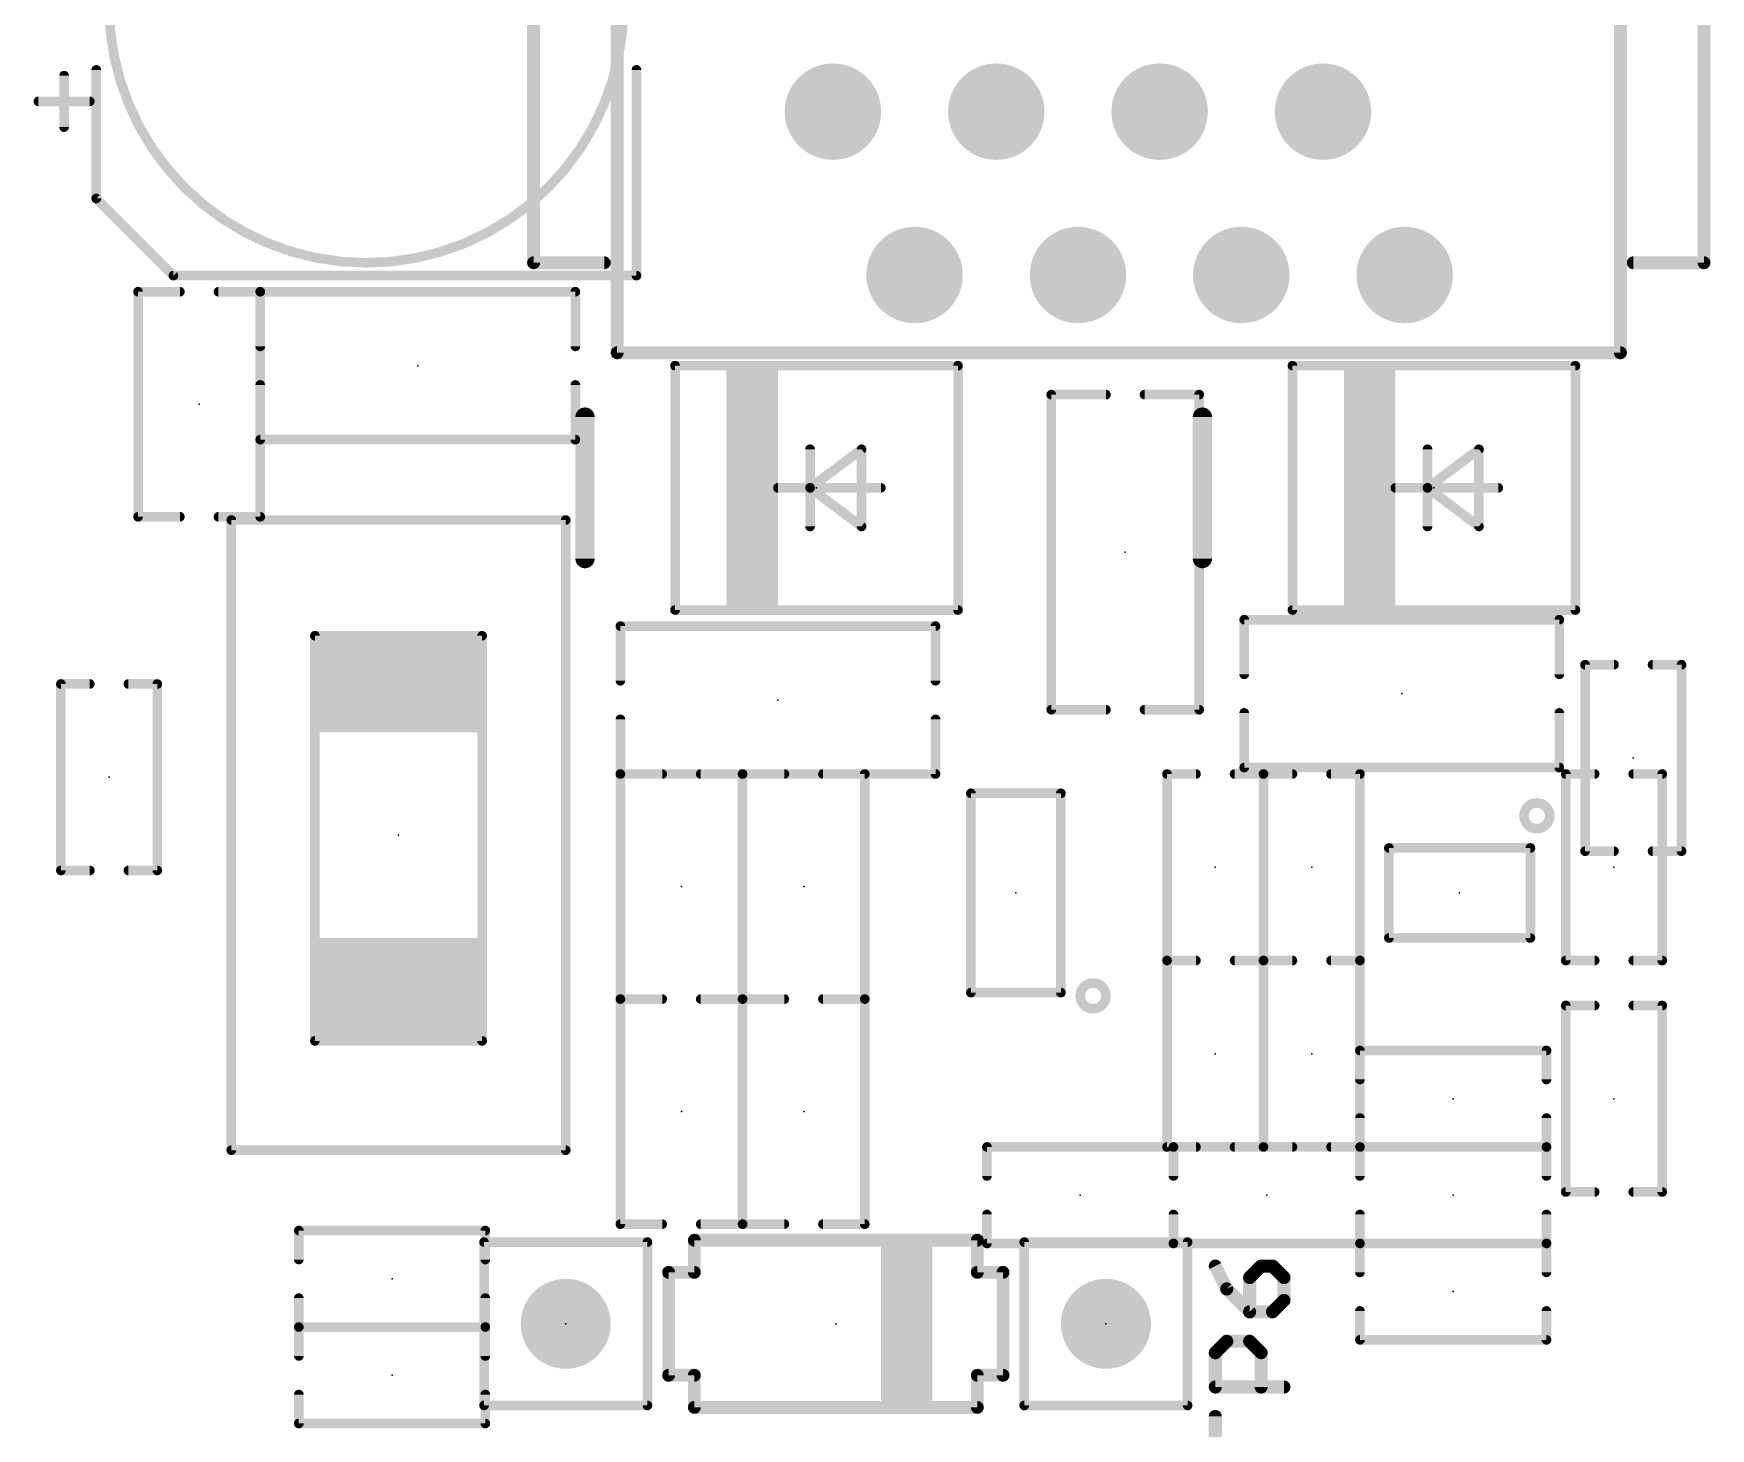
# Model space of a CAD drawing. Extents: x 0 to 89, y 0 to 124.
# Drawn here: x 27.52 to 53.6, y 69.67 to 91.37 of the extents above; entities that cross this region are included whole.
import ezdxf

# ---------------------------------------------------------------- set-up
doc = ezdxf.new("R2010")
doc.units = 0
for name, color, linetype in [('17', 82, 'CONTINUOUS'), ('21', 253, 'CONTINUOUS'), ('22', 253, 'CONTINUOUS'), ('23', 7, 'CONTINUOUS')]:
    doc.layers.add(name, color=color, linetype=linetype)

# ---------------------------------------------------------------- blocks, each defined once
blk = doc.blocks.new('RECT')
blk.add_solid([(-0.5, -0.5), (0.5, -0.5), (-0.5, 0.5), (0.5, 0.5)])
blk = doc.blocks.new('ROUNDP')
at = {"const_width": 0.5}
blk.add_lwpolyline([(0, -0.25, 1), (0, 0.25, 1), (0, -0.25)], format="xyb", dxfattribs=at)

msp = doc.modelspace()

# ---------------------------------------------------------------- linework, layer by layer
at = {"layer": '21'}
for points, const_width in [([(32.7, 87.8, 1), (32.7, 95.8, 1), (32.7, 87.8)], 0.15), ([(28.0375, 90.71, 1), (27.9625, 90.71)], 0.075), ([(28.5375, 90.8, 1), (28.4625, 90.8)], 0.075), ([(36.9375, 90.8, 1), (36.8625, 90.8)], 0.075), ([(27.6, 90.3475, 1), (27.6, 90.2725)], 0.075), ([(28.4, 90.2725, 1), (28.4, 90.3475)], 0.075), ([(27.9625, 89.91, 1), (28.0375, 89.91)], 0.075), ([(28.5265, 88.8265, 1), (28.4735, 88.7735)], 0.075), ([(28.4625, 88.8, 1), (28.5375, 88.8)], 0.075), ([(29.7, 87.6375, 1), (29.7, 87.5625)], 0.075), ([(29.6735, 87.5735, 1), (29.7265, 87.6265)], 0.075), ([(36.8625, 87.6, 1), (36.9375, 87.6)], 0.075), ([(36.9, 87.5625, 1), (36.9, 87.6375)], 0.075), ([(29.1875, 87.35, 1), (29.1125, 87.35)], 0.075), ([(29.15, 87.3875, 1), (29.15, 87.3125)], 0.075), ([(29.8, 87.3125, 1), (29.8, 87.3875)], 0.075), ([(30.4, 87.3875, 1), (30.4, 87.3125)], 0.075), ([(31.0875, 87.35, 1), (31.0125, 87.35)], 0.075), ([(31.05, 87.3875, 1), (31.05, 87.3125)], 0.075), ([(31.0875, 87.35, 1), (31.0125, 87.35)], 0.075), ([(31.05, 87.3125, 1), (31.05, 87.3875)], 0.075), ([(35.9875, 87.35, 1), (35.9125, 87.35)], 0.075), ([(35.95, 87.3125, 1), (35.95, 87.3875)], 0.075), ([(31.0125, 86.5, 1), (31.0875, 86.5)], 0.075), ([(35.9125, 86.5, 1), (35.9875, 86.5)], 0.075), ([(37.5, 86.2375, 1), (37.5, 86.1625)], 0.075), ([(37.5375, 86.2, 1), (37.4625, 86.2)], 0.075), ([(41.9375, 86.2, 1), (41.8625, 86.2)], 0.075), ([(41.9, 86.1625, 1), (41.9, 86.2375)], 0.075), ([(47.1, 86.2375, 1), (47.1, 86.1625)], 0.075), ([(47.1375, 86.2, 1), (47.0625, 86.2)], 0.075), ([(51.5375, 86.2, 1), (51.4625, 86.2)], 0.075), ([(51.5, 86.1625, 1), (51.5, 86.2375)], 0.075), ([(31.0875, 85.9, 1), (31.0125, 85.9)], 0.075), ([(35.9875, 85.9, 1), (35.9125, 85.9)], 0.075), ([(43.3875, 85.75, 1), (43.3125, 85.75)], 0.075), ([(43.35, 85.7875, 1), (43.35, 85.7125)], 0.075), ([(44.2, 85.7125, 1), (44.2, 85.7875)], 0.075), ([(44.8, 85.7875, 1), (44.8, 85.7125)], 0.075), ([(45.6875, 85.75, 1), (45.6125, 85.75)], 0.075), ([(45.65, 85.7125, 1), (45.65, 85.7875)], 0.075), ([(36.175, 85.4, 1), (36.025, 85.4)], 0.15), ([(45.775, 85.4, 1), (45.625, 85.4)], 0.15), ([(31.05, 85.0875, 1), (31.05, 85.0125)], 0.075), ([(31.0125, 85.05, 1), (31.0875, 85.05)], 0.075), ([(35.9125, 85.05, 1), (35.9875, 85.05)], 0.075), ([(35.95, 85.0125, 1), (35.95, 85.0875)], 0.075), ([(39.6375, 84.9, 1), (39.5625, 84.9)], 0.075), ([(40.4375, 84.9, 1), (40.3625, 84.9)], 0.075), ([(40.4225, 84.87, 1), (40.3775, 84.93)], 0.075), ([(49.2375, 84.9, 1), (49.1625, 84.9)], 0.075), ([(50.0375, 84.9, 1), (49.9625, 84.9)], 0.075), ([(50.0225, 84.87, 1), (49.9775, 84.93)], 0.075), ([(39.1, 84.3375, 1), (39.1, 84.2625)], 0.075), ([(39.6375, 84.3, 1), (39.5625, 84.3)], 0.075), ([(39.6225, 84.33, 1), (39.5775, 84.27)], 0.075), ([(39.5775, 84.33, 1), (39.6225, 84.27)], 0.075), ([(39.5625, 84.3, 1), (39.6375, 84.3)], 0.075), ([(40.7, 84.2625, 1), (40.7, 84.3375)], 0.075), ([(48.7, 84.3375, 1), (48.7, 84.2625)], 0.075), ([(49.2375, 84.3, 1), (49.1625, 84.3)], 0.075), ([(49.2225, 84.33, 1), (49.1775, 84.27)], 0.075), ([(49.1775, 84.33, 1), (49.2225, 84.27)], 0.075), ([(49.1625, 84.3, 1), (49.2375, 84.3)], 0.075), ([(50.3, 84.2625, 1), (50.3, 84.3375)], 0.075), ([(29.15, 83.8875, 1), (29.15, 83.8125)], 0.075), ([(29.1125, 83.85, 1), (29.1875, 83.85)], 0.075), ([(29.8, 83.8125, 1), (29.8, 83.8875)], 0.075), ([(30.4, 83.8875, 1), (30.4, 83.8125)], 0.075), ([(30.6375, 83.8, 1), (30.5625, 83.8)], 0.075), ([(30.6, 83.8375, 1), (30.6, 83.7625)], 0.075), ([(31.0125, 83.85, 1), (31.0875, 83.85)], 0.075), ([(31.05, 83.8125, 1), (31.05, 83.8875)], 0.075), ([(35.8375, 83.8, 1), (35.7625, 83.8)], 0.075), ([(35.8, 83.7625, 1), (35.8, 83.8375)], 0.075), ([(39.5625, 83.7, 1), (39.6375, 83.7)], 0.075), ([(40.3625, 83.7, 1), (40.4375, 83.7)], 0.075), ([(40.3775, 83.67, 1), (40.4225, 83.73)], 0.075), ([(49.1625, 83.7, 1), (49.2375, 83.7)], 0.075), ([(49.9625, 83.7, 1), (50.0375, 83.7)], 0.075), ([(49.9775, 83.67, 1), (50.0225, 83.73)], 0.075), ([(36.025, 83.2, 1), (36.175, 83.2)], 0.15), ([(45.625, 83.2, 1), (45.775, 83.2)], 0.15), ([(37.5, 82.4375, 1), (37.5, 82.3625)], 0.075), ([(37.4625, 82.4, 1), (37.5375, 82.4)], 0.075), ([(41.8625, 82.4, 1), (41.9375, 82.4)], 0.075), ([(41.9, 82.3625, 1), (41.9, 82.4375)], 0.075), ([(47.1, 82.4375, 1), (47.1, 82.3625)], 0.075), ([(47.0625, 82.4, 1), (47.1375, 82.4)], 0.075), ([(51.4625, 82.4, 1), (51.5375, 82.4)], 0.075), ([(51.5, 82.3625, 1), (51.5, 82.4375)], 0.075), ([(36.6875, 82.15, 1), (36.6125, 82.15)], 0.075), ([(36.65, 82.1875, 1), (36.65, 82.1125)], 0.075), ([(41.5875, 82.15, 1), (41.5125, 82.15)], 0.075), ([(41.55, 82.1125, 1), (41.55, 82.1875)], 0.075), ([(46.3875, 82.25, 1), (46.3125, 82.25)], 0.075), ([(46.35, 82.2875, 1), (46.35, 82.2125)], 0.075), ([(51.2875, 82.25, 1), (51.2125, 82.25)], 0.075), ([(51.25, 82.2125, 1), (51.25, 82.2875)], 0.075), ([(31.9375, 82, 1), (31.8625, 82)], 0.075), ([(31.9, 82.0375, 1), (31.9, 81.9625)], 0.075), ([(34.5375, 82, 1), (34.4625, 82)], 0.075), ([(34.5, 81.9625, 1), (34.5, 82.0375)], 0.075), ([(51.6875, 81.55, 1), (51.6125, 81.55)], 0.075), ([(51.65, 81.5875, 1), (51.65, 81.5125)], 0.075), ([(52.1, 81.5125, 1), (52.1, 81.5875)], 0.075), ([(52.7, 81.5875, 1), (52.7, 81.5125)], 0.075), ([(53.1875, 81.55, 1), (53.1125, 81.55)], 0.075), ([(53.15, 81.5125, 1), (53.15, 81.5875)], 0.075), ([(46.3125, 81.4, 1), (46.3875, 81.4)], 0.075), ([(51.2125, 81.4, 1), (51.2875, 81.4)], 0.075), ([(27.9875, 81.25, 1), (27.9125, 81.25)], 0.075), ([(27.95, 81.2875, 1), (27.95, 81.2125)], 0.075), ([(28.4, 81.2125, 1), (28.4, 81.2875)], 0.075), ([(29, 81.2875, 1), (29, 81.2125)], 0.075), ([(29.4875, 81.25, 1), (29.4125, 81.25)], 0.075), ([(29.45, 81.2125, 1), (29.45, 81.2875)], 0.075), ([(36.6125, 81.3, 1), (36.6875, 81.3)], 0.075), ([(41.5125, 81.3, 1), (41.5875, 81.3)], 0.075), ([(43.35, 80.8875, 1), (43.35, 80.8125)], 0.075), ([(43.3125, 80.85, 1), (43.3875, 80.85)], 0.075), ([(44.2, 80.8125, 1), (44.2, 80.8875)], 0.075), ([(44.8, 80.8875, 1), (44.8, 80.8125)], 0.075), ([(45.6125, 80.85, 1), (45.6875, 80.85)], 0.075), ([(45.65, 80.8125, 1), (45.65, 80.8875)], 0.075), ([(46.3875, 80.8, 1), (46.3125, 80.8)], 0.075), ([(51.2875, 80.8, 1), (51.2125, 80.8)], 0.075), ([(36.6875, 80.7, 1), (36.6125, 80.7)], 0.075), ([(41.5875, 80.7, 1), (41.5125, 80.7)], 0.075), ([(36.65, 79.8875, 1), (36.65, 79.8125)], 0.075), ([(36.6875, 79.85, 1), (36.6125, 79.85)], 0.075), ([(36.65, 79.8875, 1), (36.65, 79.8125)], 0.075), ([(36.6125, 79.85, 1), (36.6875, 79.85)], 0.075), ([(37.3, 79.8125, 1), (37.3, 79.8875)], 0.075), ([(37.9, 79.8875, 1), (37.9, 79.8125)], 0.075), ([(38.5875, 79.85, 1), (38.5125, 79.85)], 0.075), ([(38.55, 79.8875, 1), (38.55, 79.8125)], 0.075), ([(38.5875, 79.85, 1), (38.5125, 79.85)], 0.075), ([(38.55, 79.8125, 1), (38.55, 79.8875)], 0.075), ([(39.2, 79.8125, 1), (39.2, 79.8875)], 0.075), ([(39.8, 79.8875, 1), (39.8, 79.8125)], 0.075), ([(40.4875, 79.85, 1), (40.4125, 79.85)], 0.075), ([(40.45, 79.8125, 1), (40.45, 79.8875)], 0.075), ([(41.5125, 79.85, 1), (41.5875, 79.85)], 0.075), ([(41.55, 79.8125, 1), (41.55, 79.8875)], 0.075), ([(45.1875, 79.85, 1), (45.1125, 79.85)], 0.075), ([(45.15, 79.8875, 1), (45.15, 79.8125)], 0.075), ([(45.6, 79.8125, 1), (45.6, 79.8875)], 0.075), ([(46.2, 79.8875, 1), (46.2, 79.8125)], 0.075), ([(46.35, 79.9875, 1), (46.35, 79.9125)], 0.075), ([(46.3125, 79.95, 1), (46.3875, 79.95)], 0.075), ([(46.6875, 79.85, 1), (46.6125, 79.85)], 0.075), ([(46.6875, 79.85, 1), (46.6125, 79.85)], 0.075), ([(46.65, 79.8875, 1), (46.65, 79.8125)], 0.075), ([(46.65, 79.8125, 1), (46.65, 79.8875)], 0.075), ([(47.1, 79.8125, 1), (47.1, 79.8875)], 0.075), ([(47.7, 79.8875, 1), (47.7, 79.8125)], 0.075), ([(48.1875, 79.85, 1), (48.1125, 79.85)], 0.075), ([(48.15, 79.8125, 1), (48.15, 79.8875)], 0.075), ([(51.2125, 79.95, 1), (51.2875, 79.95)], 0.075), ([(51.25, 79.9125, 1), (51.25, 79.9875)], 0.075), ([(51.3875, 79.85, 1), (51.3125, 79.85)], 0.075), ([(51.35, 79.8875, 1), (51.35, 79.8125)], 0.075), ([(51.8, 79.8125, 1), (51.8, 79.8875)], 0.075), ([(52.4, 79.8875, 1), (52.4, 79.8125)], 0.075), ([(52.8875, 79.85, 1), (52.8125, 79.85)], 0.075), ([(52.85, 79.8125, 1), (52.85, 79.8875)], 0.075), ([(42.1375, 79.55, 1), (42.0625, 79.55)], 0.075), ([(42.1, 79.5875, 1), (42.1, 79.5125)], 0.075), ([(43.5375, 79.55, 1), (43.4625, 79.55)], 0.075), ([(43.5, 79.5125, 1), (43.5, 79.5875)], 0.075), ([(50.9, 79, 1), (50.9, 79.4, 1), (50.9, 79)], 0.15), ([(48.6, 78.7375, 1), (48.6, 78.6625)], 0.075), ([(48.6375, 78.7, 1), (48.5625, 78.7)], 0.075), ([(50.8375, 78.7, 1), (50.7625, 78.7)], 0.075), ([(50.8, 78.6625, 1), (50.8, 78.7375)], 0.075), ([(51.65, 78.6875, 1), (51.65, 78.6125)], 0.075), ([(51.6125, 78.65, 1), (51.6875, 78.65)], 0.075), ([(52.1, 78.6125, 1), (52.1, 78.6875)], 0.075), ([(52.7, 78.6875, 1), (52.7, 78.6125)], 0.075), ([(53.1125, 78.65, 1), (53.1875, 78.65)], 0.075), ([(53.15, 78.6125, 1), (53.15, 78.6875)], 0.075), ([(27.95, 78.3875, 1), (27.95, 78.3125)], 0.075), ([(27.9125, 78.35, 1), (27.9875, 78.35)], 0.075), ([(28.4, 78.3125, 1), (28.4, 78.3875)], 0.075), ([(29, 78.3875, 1), (29, 78.3125)], 0.075), ([(29.4125, 78.35, 1), (29.4875, 78.35)], 0.075), ([(29.45, 78.3125, 1), (29.45, 78.3875)], 0.075), ([(48.6, 77.3375, 1), (48.6, 77.2625)], 0.075), ([(48.5625, 77.3, 1), (48.6375, 77.3)], 0.075), ([(50.7625, 77.3, 1), (50.8375, 77.3)], 0.075), ([(50.8, 77.2625, 1), (50.8, 77.3375)], 0.075), ([(45.1875, 76.95, 1), (45.1125, 76.95)], 0.075), ([(45.15, 76.9875, 1), (45.15, 76.9125)], 0.075), ([(45.15, 76.9875, 1), (45.15, 76.9125)], 0.075), ([(45.1125, 76.95, 1), (45.1875, 76.95)], 0.075), ([(45.6, 76.9125, 1), (45.6, 76.9875)], 0.075), ([(45.6, 76.9125, 1), (45.6, 76.9875)], 0.075), ([(46.2, 76.9875, 1), (46.2, 76.9125)], 0.075), ([(46.2, 76.9875, 1), (46.2, 76.9125)], 0.075), ([(46.6875, 76.95, 1), (46.6125, 76.95)], 0.075), ([(46.6875, 76.95, 1), (46.6125, 76.95)], 0.075), ([(46.65, 76.9875, 1), (46.65, 76.9125)], 0.075), ([(46.65, 76.9875, 1), (46.65, 76.9125)], 0.075), ([(46.6125, 76.95, 1), (46.6875, 76.95)], 0.075), ([(46.6125, 76.95, 1), (46.6875, 76.95)], 0.075), ([(46.65, 76.9125, 1), (46.65, 76.9875)], 0.075), ([(46.65, 76.9125, 1), (46.65, 76.9875)], 0.075), ([(47.1, 76.9125, 1), (47.1, 76.9875)], 0.075), ([(47.1, 76.9125, 1), (47.1, 76.9875)], 0.075), ([(47.7, 76.9875, 1), (47.7, 76.9125)], 0.075), ([(47.7, 76.9875, 1), (47.7, 76.9125)], 0.075), ([(48.1875, 76.95, 1), (48.1125, 76.95)], 0.075), ([(48.1125, 76.95, 1), (48.1875, 76.95)], 0.075), ([(48.15, 76.9125, 1), (48.15, 76.9875)], 0.075), ([(48.15, 76.9125, 1), (48.15, 76.9875)], 0.075), ([(51.35, 76.9875, 1), (51.35, 76.9125)], 0.075), ([(51.3125, 76.95, 1), (51.3875, 76.95)], 0.075), ([(51.8, 76.9125, 1), (51.8, 76.9875)], 0.075), ([(52.4, 76.9875, 1), (52.4, 76.9125)], 0.075), ([(52.8125, 76.95, 1), (52.8875, 76.95)], 0.075), ([(52.85, 76.9125, 1), (52.85, 76.9875)], 0.075), ([(44, 76.2, 1), (44, 76.6, 1), (44, 76.2)], 0.15), ([(36.6875, 76.35, 1), (36.6125, 76.35)], 0.075), ([(36.65, 76.3875, 1), (36.65, 76.3125)], 0.075), ([(36.65, 76.3875, 1), (36.65, 76.3125)], 0.075), ([(37.3, 76.3125, 1), (37.3, 76.3875)], 0.075), ([(37.3, 76.3125, 1), (37.3, 76.3875)], 0.075), ([(37.9, 76.3875, 1), (37.9, 76.3125)], 0.075), ([(37.9, 76.3875, 1), (37.9, 76.3125)], 0.075), ([(38.5875, 76.35, 1), (38.5125, 76.35)], 0.075), ([(38.55, 76.3875, 1), (38.55, 76.3125)], 0.075), ([(38.55, 76.3875, 1), (38.55, 76.3125)], 0.075), ([(38.5875, 76.35, 1), (38.5125, 76.35)], 0.075), ([(38.55, 76.3125, 1), (38.55, 76.3875)], 0.075), ([(38.55, 76.3125, 1), (38.55, 76.3875)], 0.075), ([(39.2, 76.3125, 1), (39.2, 76.3875)], 0.075), ([(39.2, 76.3125, 1), (39.2, 76.3875)], 0.075), ([(39.8, 76.3875, 1), (39.8, 76.3125)], 0.075), ([(39.8, 76.3875, 1), (39.8, 76.3125)], 0.075), ([(40.4875, 76.35, 1), (40.4125, 76.35)], 0.075), ([(40.45, 76.3125, 1), (40.45, 76.3875)], 0.075), ([(40.45, 76.3125, 1), (40.45, 76.3875)], 0.075), ([(42.1, 76.4875, 1), (42.1, 76.4125)], 0.075), ([(42.0625, 76.45, 1), (42.1375, 76.45)], 0.075), ([(43.4625, 76.45, 1), (43.5375, 76.45)], 0.075), ([(43.5, 76.4125, 1), (43.5, 76.4875)], 0.075), ([(36.6125, 76.35, 1), (36.6875, 76.35)], 0.075), ([(38.5125, 76.35, 1), (38.5875, 76.35)], 0.075), ([(38.5125, 76.35, 1), (38.5875, 76.35)], 0.075), ([(40.4125, 76.35, 1), (40.4875, 76.35)], 0.075), ([(51.3875, 76.25, 1), (51.3125, 76.25)], 0.075), ([(51.35, 76.2875, 1), (51.35, 76.2125)], 0.075), ([(51.8, 76.2125, 1), (51.8, 76.2875)], 0.075), ([(52.4, 76.2875, 1), (52.4, 76.2125)], 0.075), ([(52.8875, 76.25, 1), (52.8125, 76.25)], 0.075), ([(52.85, 76.2125, 1), (52.85, 76.2875)], 0.075), ([(31.9, 75.7375, 1), (31.9, 75.6625)], 0.075), ([(31.8625, 75.7, 1), (31.9375, 75.7)], 0.075), ([(34.4625, 75.7, 1), (34.5375, 75.7)], 0.075), ([(34.5, 75.6625, 1), (34.5, 75.7375)], 0.075), ([(48.1875, 75.55, 1), (48.1125, 75.55)], 0.075), ([(48.15, 75.5875, 1), (48.15, 75.5125)], 0.075), ([(51.0875, 75.55, 1), (51.0125, 75.55)], 0.075), ([(51.05, 75.5125, 1), (51.05, 75.5875)], 0.075), ([(48.1125, 75.1, 1), (48.1875, 75.1)], 0.075), ([(51.0125, 75.1, 1), (51.0875, 75.1)], 0.075), ([(48.1875, 74.5, 1), (48.1125, 74.5)], 0.075), ([(51.0875, 74.5, 1), (51.0125, 74.5)], 0.075), ([(30.6, 74.0375, 1), (30.6, 73.9625)], 0.075), ([(35.8, 73.9625, 1), (35.8, 74.0375)], 0.075), ([(42.3875, 74.05, 1), (42.3125, 74.05)], 0.075), ([(42.35, 74.0875, 1), (42.35, 74.0125)], 0.075), ([(45.15, 74.0875, 1), (45.15, 74.0125)], 0.075), ([(45.1125, 74.05, 1), (45.1875, 74.05)], 0.075), ([(45.2875, 74.05, 1), (45.2125, 74.05)], 0.075), ([(45.2875, 74.05, 1), (45.2125, 74.05)], 0.075), ([(45.25, 74.0875, 1), (45.25, 74.0125)], 0.075), ([(45.25, 74.0125, 1), (45.25, 74.0875)], 0.075), ([(45.6, 74.0125, 1), (45.6, 74.0875)], 0.075), ([(46.2, 74.0875, 1), (46.2, 74.0125)], 0.075), ([(46.65, 74.0875, 1), (46.65, 74.0125)], 0.075), ([(46.6125, 74.05, 1), (46.6875, 74.05)], 0.075), ([(46.6125, 74.05, 1), (46.6875, 74.05)], 0.075), ([(46.65, 74.0125, 1), (46.65, 74.0875)], 0.075), ([(47.1, 74.0125, 1), (47.1, 74.0875)], 0.075), ([(47.7, 74.0875, 1), (47.7, 74.0125)], 0.075), ([(48.15, 74.0875, 1), (48.15, 74.0125)], 0.075), ([(48.1875, 74.05, 1), (48.1125, 74.05)], 0.075), ([(48.15, 74.0875, 1), (48.15, 74.0125)], 0.075), ([(48.1875, 74.05, 1), (48.1125, 74.05)], 0.075), ([(48.1125, 74.05, 1), (48.1875, 74.05)], 0.075), ([(48.1125, 74.05, 1), (48.1875, 74.05)], 0.075), ([(48.15, 74.0125, 1), (48.15, 74.0875)], 0.075), ([(48.15, 74.0125, 1), (48.15, 74.0875)], 0.075), ([(51.0875, 74.05, 1), (51.0125, 74.05)], 0.075), ([(51.0125, 74.05, 1), (51.0875, 74.05)], 0.075), ([(51.05, 74.0125, 1), (51.05, 74.0875)], 0.075), ([(51.05, 74.0125, 1), (51.05, 74.0875)], 0.075), ([(30.5625, 74, 1), (30.6375, 74)], 0.075), ([(35.7625, 74, 1), (35.8375, 74)], 0.075), ([(42.3125, 73.6, 1), (42.3875, 73.6)], 0.075), ([(45.2125, 73.6, 1), (45.2875, 73.6)], 0.075), ([(45.2125, 73.6, 1), (45.2875, 73.6)], 0.075), ([(48.1125, 73.6, 1), (48.1875, 73.6)], 0.075), ([(48.1125, 73.6, 1), (48.1875, 73.6)], 0.075), ([(51.0125, 73.6, 1), (51.0875, 73.6)], 0.075), ([(51.35, 73.3875, 1), (51.35, 73.3125)], 0.075), ([(51.3125, 73.35, 1), (51.3875, 73.35)], 0.075), ([(51.8, 73.3125, 1), (51.8, 73.3875)], 0.075), ([(52.4, 73.3875, 1), (52.4, 73.3125)], 0.075), ([(52.8125, 73.35, 1), (52.8875, 73.35)], 0.075), ([(52.85, 73.3125, 1), (52.85, 73.3875)], 0.075), ([(42.3875, 73, 1), (42.3125, 73)], 0.075), ([(45.2875, 73, 1), (45.2125, 73)], 0.075), ([(45.2875, 73, 1), (45.2125, 73)], 0.075), ([(48.1875, 73, 1), (48.1125, 73)], 0.075), ([(48.1875, 73, 1), (48.1125, 73)], 0.075), ([(51.0875, 73, 1), (51.0125, 73)], 0.075), ([(31.6875, 72.75, 1), (31.6125, 72.75)], 0.075), ([(31.65, 72.7875, 1), (31.65, 72.7125)], 0.075), ([(34.5875, 72.75, 1), (34.5125, 72.75)], 0.075), ([(34.55, 72.7125, 1), (34.55, 72.7875)], 0.075), ([(36.65, 72.8875, 1), (36.65, 72.8125)], 0.075), ([(36.6125, 72.85, 1), (36.6875, 72.85)], 0.075), ([(37.3, 72.8125, 1), (37.3, 72.8875)], 0.075), ([(37.9, 72.8875, 1), (37.9, 72.8125)], 0.075), ([(38.55, 72.8875, 1), (38.55, 72.8125)], 0.075), ([(38.5125, 72.85, 1), (38.5875, 72.85)], 0.075), ([(38.5125, 72.85, 1), (38.5875, 72.85)], 0.075), ([(38.55, 72.8125, 1), (38.55, 72.8875)], 0.075), ([(39.2, 72.8125, 1), (39.2, 72.8875)], 0.075), ([(39.8, 72.8875, 1), (39.8, 72.8125)], 0.075), ([(40.4125, 72.85, 1), (40.4875, 72.85)], 0.075), ([(40.45, 72.8125, 1), (40.45, 72.8875)], 0.075), ([(34.5675, 72.57, 1), (34.4925, 72.57)], 0.075), ([(34.53, 72.6075, 1), (34.53, 72.5325)], 0.075), ([(37.1075, 72.57, 1), (37.0325, 72.57)], 0.075), ([(37.07, 72.5325, 1), (37.07, 72.6075)], 0.075), ([(37.8, 72.65, 1), (37.8, 72.55)], 0.1), ([(37.85, 72.6, 1), (37.75, 72.6)], 0.1), ([(41, 72.5, 1), (40.8, 72.5)], 0.2), ([(41.4, 72.5, 1), (41.2, 72.5)], 0.2), ([(42.25, 72.6, 1), (42.15, 72.6)], 0.1), ([(42.2, 72.55, 1), (42.2, 72.65)], 0.1), ([(42.35, 72.5875, 1), (42.35, 72.5125)], 0.075), ([(42.3125, 72.55, 1), (42.3875, 72.55)], 0.075), ([(42.9675, 72.57, 1), (42.8925, 72.57)], 0.075), ([(42.93, 72.6075, 1), (42.93, 72.5325)], 0.075), ([(45.25, 72.5875, 1), (45.25, 72.5125)], 0.075), ([(45.2125, 72.55, 1), (45.2875, 72.55)], 0.075), ([(45.2125, 72.55, 1), (45.2875, 72.55)], 0.075), ([(45.25, 72.5125, 1), (45.25, 72.5875)], 0.075), ([(45.5075, 72.57, 1), (45.4325, 72.57)], 0.075), ([(45.47, 72.5325, 1), (45.47, 72.6075)], 0.075), ([(48.1875, 72.55, 1), (48.1125, 72.55)], 0.075), ([(48.15, 72.5875, 1), (48.15, 72.5125)], 0.075), ([(48.15, 72.5875, 1), (48.15, 72.5125)], 0.075), ([(48.1125, 72.55, 1), (48.1875, 72.55)], 0.075), ([(48.1125, 72.55, 1), (48.1875, 72.55)], 0.075), ([(48.15, 72.5125, 1), (48.15, 72.5875)], 0.075), ([(51.0875, 72.55, 1), (51.0125, 72.55)], 0.075), ([(51.0125, 72.55, 1), (51.0875, 72.55)], 0.075), ([(51.05, 72.5125, 1), (51.05, 72.5875)], 0.075), ([(51.05, 72.5125, 1), (51.05, 72.5875)], 0.075), ([(31.6125, 72.3, 1), (31.6875, 72.3)], 0.075), ([(34.5125, 72.3, 1), (34.5875, 72.3)], 0.075), ([(45.9461, 72.2208, 1), (45.8553, 72.1754)], 0.1016), ([(46.6125, 72.2489, 1), (46.6125, 72.1473)], 0.1016), ([(46.6484, 72.1622, 1), (46.5766, 72.234)], 0.1016), ([(46.8264, 72.234, 1), (46.7545, 72.1622)], 0.1016), ([(46.7904, 72.1473, 1), (46.7904, 72.2489)], 0.1016), ([(37.45, 72.1, 1), (37.35, 72.1)], 0.1), ([(37.4, 72.15, 1), (37.4, 72.05)], 0.1), ([(37.75, 72.1, 1), (37.85, 72.1)], 0.1), ([(37.8, 72.05, 1), (37.8, 72.15)], 0.1), ([(42.2, 72.15, 1), (42.2, 72.05)], 0.1), ([(42.15, 72.1, 1), (42.25, 72.1)], 0.1), ([(42.65, 72.1, 1), (42.55, 72.1)], 0.1), ([(42.6, 72.05, 1), (42.6, 72.15)], 0.1), ([(46.4853, 72.0202, 1), (46.3837, 72.0202)], 0.1016), ([(46.3986, 72.0561, 1), (46.4705, 71.9842)], 0.1016), ([(47.0192, 72.0202, 1), (46.9176, 72.0202)], 0.1016), ([(46.9325, 71.9842, 1), (47.0043, 72.0561)], 0.1016), ([(48.1125, 72.1, 1), (48.1875, 72.1)], 0.075), ([(51.0125, 72.1, 1), (51.0875, 72.1)], 0.075), ([(31.6875, 71.7, 1), (31.6125, 71.7)], 0.075), ([(34.5875, 71.7, 1), (34.5125, 71.7)], 0.075), ([(46.1146, 71.8781, 1), (46.0427, 71.8063)], 0.1016), ([(46.0332, 71.8195, 1), (46.1241, 71.8649)], 0.1016), ([(46.9176, 71.6642, 1), (47.0192, 71.6642)], 0.1016), ([(47.0043, 71.6283, 1), (46.9325, 71.7002)], 0.1016), ([(46.4345, 71.5371, 1), (46.4345, 71.4355)], 0.1016), ([(46.3837, 71.4863, 1), (46.4853, 71.4863)], 0.1016), ([(46.3986, 71.4504, 1), (46.4705, 71.5222)], 0.1016), ([(46.7545, 71.5222, 1), (46.8264, 71.4504)], 0.1016), ([(46.7904, 71.4355, 1), (46.7904, 71.5371)], 0.1016), ([(48.1875, 71.5, 1), (48.1125, 71.5)], 0.075), ([(51.0875, 71.5, 1), (51.0125, 71.5)], 0.075), ([(31.6875, 71.25, 1), (31.6125, 71.25)], 0.075), ([(31.65, 71.2875, 1), (31.65, 71.2125)], 0.075), ([(31.65, 71.2875, 1), (31.65, 71.2125)], 0.075), ([(31.6125, 71.25, 1), (31.6875, 71.25)], 0.075), ([(34.5875, 71.25, 1), (34.5125, 71.25)], 0.075), ([(34.5125, 71.25, 1), (34.5875, 71.25)], 0.075), ([(34.55, 71.2125, 1), (34.55, 71.2875)], 0.075), ([(34.55, 71.2125, 1), (34.55, 71.2875)], 0.075), ([(45.9515, 70.8508, 1), (45.8499, 70.8508)], 0.1016), ([(45.8648, 70.8867, 1), (45.9366, 70.8148)], 0.1016), ([(46.0786, 71.0795, 1), (46.0786, 70.9779)], 0.1016), ([(46.1146, 70.9928, 1), (46.0427, 71.0646)], 0.1016), ([(46.4705, 71.0646, 1), (46.3986, 70.9928)], 0.1016), ([(46.4345, 70.9779, 1), (46.4345, 71.0795)], 0.1016), ([(46.6633, 70.8508, 1), (46.5617, 70.8508)], 0.1016), ([(46.5766, 70.8148, 1), (46.6484, 70.8867)], 0.1016), ([(48.15, 71.0875, 1), (48.15, 71.0125)], 0.075), ([(48.1125, 71.05, 1), (48.1875, 71.05)], 0.075), ([(51.0125, 71.05, 1), (51.0875, 71.05)], 0.075), ([(51.05, 71.0125, 1), (51.05, 71.0875)], 0.075), ([(31.6125, 70.8, 1), (31.6875, 70.8)], 0.075), ([(34.5125, 70.8, 1), (34.5875, 70.8)], 0.075), ([(37.4, 70.55, 1), (37.4, 70.45)], 0.1), ([(37.35, 70.5, 1), (37.45, 70.5)], 0.1), ([(37.85, 70.5, 1), (37.75, 70.5)], 0.1), ([(37.8, 70.45, 1), (37.8, 70.55)], 0.1), ([(42.2, 70.55, 1), (42.2, 70.45)], 0.1), ([(42.25, 70.5, 1), (42.15, 70.5)], 0.1), ([(42.55, 70.5, 1), (42.65, 70.5)], 0.1), ([(42.6, 70.45, 1), (42.6, 70.55)], 0.1), ([(45.9007, 70.3677, 1), (45.9007, 70.2661)], 0.1016), ([(46.9684, 70.2661, 1), (46.9684, 70.3677)], 0.1016), ([(31.6875, 70.2, 1), (31.6125, 70.2)], 0.075), ([(34.5875, 70.2, 1), (34.5125, 70.2)], 0.075), ([(40.8, 70.1, 1), (41, 70.1)], 0.2), ([(41.2, 70.1, 1), (41.4, 70.1)], 0.2), ([(45.8499, 70.3169, 1), (45.9515, 70.3169)], 0.1016), ([(46.5617, 70.3169, 1), (46.6633, 70.3169)], 0.1016), ([(34.53, 70.0675, 1), (34.53, 69.9925)], 0.075), ([(34.4925, 70.03, 1), (34.5675, 70.03)], 0.075), ([(37.0325, 70.03, 1), (37.1075, 70.03)], 0.075), ([(37.07, 69.9925, 1), (37.07, 70.0675)], 0.075), ([(37.8, 70.05, 1), (37.8, 69.95)], 0.1), ([(37.75, 70, 1), (37.85, 70)], 0.1), ([(42.15, 70, 1), (42.25, 70)], 0.1), ([(42.2, 69.95, 1), (42.2, 70.05)], 0.1), ([(42.93, 70.0675, 1), (42.93, 69.9925)], 0.075), ([(42.8925, 70.03, 1), (42.9675, 70.03)], 0.075), ([(45.4325, 70.03, 1), (45.5075, 70.03)], 0.075), ([(45.47, 69.9925, 1), (45.47, 70.0675)], 0.075), ([(45.9515, 69.8593, 1), (45.8499, 69.8593)], 0.1016), ([(31.65, 69.7875, 1), (31.65, 69.7125)], 0.075), ([(31.6125, 69.75, 1), (31.6875, 69.75)], 0.075), ([(34.5125, 69.75, 1), (34.5875, 69.75)], 0.075), ([(34.55, 69.7125, 1), (34.55, 69.7875)], 0.075)]:
    msp.add_lwpolyline(points, format="xyb", dxfattribs=dict(at, const_width=const_width))
for points, const_width in [([(28, 89.91), (28, 90.71)], 0.15), ([(28.5, 90.8), (28.5, 88.8)], 0.15), ([(36.9, 87.6), (36.9, 90.8)], 0.15), ([(27.6, 90.31), (28.4, 90.31)], 0.15), ([(29.7, 87.6), (28.5, 88.8)], 0.15), ([(36.9, 87.6), (29.7, 87.6)], 0.15), ([(29.15, 83.85), (29.15, 87.35)], 0.15), ([(29.15, 87.35), (29.8, 87.35)], 0.15), ([(30.4, 87.35), (31.05, 87.35)], 0.15), ([(31.05, 86.5), (31.05, 87.35)], 0.15), ([(31.05, 87.35), (35.95, 87.35)], 0.15), ([(31.05, 87.35), (31.05, 83.85)], 0.15), ([(35.95, 87.35), (35.95, 86.5)], 0.15), ([(37.5, 86.2), (41.9, 86.2)], 0.15), ([(37.5, 86.2), (37.5, 82.4)], 0.15), ([(41.9, 86.2), (41.9, 82.4)], 0.15), ([(47.1, 86.2), (51.5, 86.2)], 0.15), ([(47.1, 86.2), (47.1, 82.4)], 0.15), ([(51.5, 86.2), (51.5, 82.4)], 0.15), ([(31.05, 85.05), (31.05, 85.9)], 0.15), ([(35.95, 85.9), (35.95, 85.05)], 0.15), ([(43.35, 80.85), (43.35, 85.75)], 0.15), ([(43.35, 85.75), (44.2, 85.75)], 0.15), ([(44.8, 85.75), (45.65, 85.75)], 0.15), ([(45.65, 85.75), (45.65, 80.85)], 0.15), ([(36.1, 85.4), (36.1, 83.2)], 0.3), ([(45.7, 85.4), (45.7, 83.2)], 0.3), ([(35.95, 85.05), (31.05, 85.05)], 0.15), ([(39.6, 84.9), (39.6, 84.3)], 0.15), ([(39.6, 84.3), (40.4, 84.9)], 0.15), ([(40.4, 84.9), (40.4, 83.7)], 0.15), ([(49.2, 84.9), (49.2, 84.3)], 0.15), ([(49.2, 84.3), (50, 84.9)], 0.15), ([(50, 84.9), (50, 83.7)], 0.15), ([(39.1, 84.3), (40.7, 84.3)], 0.15), ([(39.6, 84.3), (39.6, 83.7)], 0.15), ([(40.4, 83.7), (39.6, 84.3)], 0.15), ([(48.7, 84.3), (50.3, 84.3)], 0.15), ([(49.2, 84.3), (49.2, 83.7)], 0.15), ([(50, 83.7), (49.2, 84.3)], 0.15), ([(29.8, 83.85), (29.15, 83.85)], 0.15), ([(31.05, 83.85), (30.4, 83.85)], 0.15), ([(30.6, 74), (30.6, 83.8)], 0.15), ([(30.6, 83.8), (35.8, 83.8)], 0.15), ([(35.8, 83.8), (35.8, 74)], 0.15), ([(41.9, 82.4), (37.5, 82.4)], 0.15), ([(51.5, 82.4), (47.1, 82.4)], 0.15), ([(36.65, 81.3), (36.65, 82.15)], 0.15), ([(36.65, 82.15), (41.55, 82.15)], 0.15), ([(41.55, 82.15), (41.55, 81.3)], 0.15), ([(46.35, 81.4), (46.35, 82.25)], 0.15), ([(46.35, 82.25), (51.25, 82.25)], 0.15), ([(51.25, 82.25), (51.25, 81.4)], 0.15), ([(31.9, 82), (31.9, 75.7)], 0.15), ([(34.5, 82), (31.9, 82)], 0.15), ([(34.5, 75.7), (34.5, 82)], 0.15), ([(51.65, 78.65), (51.65, 81.55)], 0.15), ([(51.65, 81.55), (52.1, 81.55)], 0.15), ([(52.7, 81.55), (53.15, 81.55)], 0.15), ([(53.15, 81.55), (53.15, 78.65)], 0.15), ([(27.95, 78.35), (27.95, 81.25)], 0.15), ([(27.95, 81.25), (28.4, 81.25)], 0.15), ([(29, 81.25), (29.45, 81.25)], 0.15), ([(29.45, 81.25), (29.45, 78.35)], 0.15), ([(44.2, 80.85), (43.35, 80.85)], 0.15), ([(45.65, 80.85), (44.8, 80.85)], 0.15), ([(46.35, 79.95), (46.35, 80.8)], 0.15), ([(51.25, 80.8), (51.25, 79.95)], 0.15), ([(36.65, 79.85), (36.65, 80.7)], 0.15), ([(41.55, 80.7), (41.55, 79.85)], 0.15), ([(41.55, 79.85), (36.65, 79.85)], 0.15), ([(36.65, 76.35), (36.65, 79.85)], 0.15), ([(36.65, 79.85), (37.3, 79.85)], 0.15), ([(37.9, 79.85), (38.55, 79.85)], 0.15), ([(38.55, 76.35), (38.55, 79.85)], 0.15), ([(38.55, 79.85), (39.2, 79.85)], 0.15), ([(38.55, 79.85), (38.55, 76.35)], 0.15), ([(39.8, 79.85), (40.45, 79.85)], 0.15), ([(40.45, 79.85), (40.45, 76.35)], 0.15), ([(45.15, 76.95), (45.15, 79.85)], 0.15), ([(45.15, 79.85), (45.6, 79.85)], 0.15), ([(46.2, 79.85), (46.65, 79.85)], 0.15), ([(51.25, 79.95), (46.35, 79.95)], 0.15), ([(46.65, 79.85), (46.65, 76.95)], 0.15), ([(46.65, 76.95), (46.65, 79.85)], 0.15), ([(46.65, 79.85), (47.1, 79.85)], 0.15), ([(47.7, 79.85), (48.15, 79.85)], 0.15), ([(48.15, 79.85), (48.15, 76.95)], 0.15), ([(51.35, 76.95), (51.35, 79.85)], 0.15), ([(51.35, 79.85), (51.8, 79.85)], 0.15), ([(52.4, 79.85), (52.85, 79.85)], 0.15), ([(52.85, 79.85), (52.85, 76.95)], 0.15), ([(42.1, 76.45), (42.1, 79.55)], 0.15), ([(42.1, 79.55), (43.5, 79.55)], 0.15), ([(43.5, 79.55), (43.5, 76.45)], 0.15), ([(48.6, 78.7), (50.8, 78.7)], 0.15), ([(48.6, 77.3), (48.6, 78.7)], 0.15), ([(50.8, 78.7), (50.8, 77.3)], 0.15), ([(52.1, 78.65), (51.65, 78.65)], 0.15), ([(53.15, 78.65), (52.7, 78.65)], 0.15), ([(28.4, 78.35), (27.95, 78.35)], 0.15), ([(29.45, 78.35), (29, 78.35)], 0.15), ([(50.8, 77.3), (48.6, 77.3)], 0.15), ([(45.15, 74.05), (45.15, 76.95)], 0.15), ([(45.15, 76.95), (45.6, 76.95)], 0.15), ([(45.6, 76.95), (45.15, 76.95)], 0.15), ([(46.2, 76.95), (46.65, 76.95)], 0.15), ([(46.65, 76.95), (46.2, 76.95)], 0.15), ([(46.65, 76.95), (46.65, 74.05)], 0.15), ([(46.65, 74.05), (46.65, 76.95)], 0.15), ([(46.65, 76.95), (47.1, 76.95)], 0.15), ([(47.1, 76.95), (46.65, 76.95)], 0.15), ([(47.7, 76.95), (48.15, 76.95)], 0.15), ([(48.15, 76.95), (47.7, 76.95)], 0.15), ([(48.15, 76.95), (48.15, 74.05)], 0.15), ([(51.8, 76.95), (51.35, 76.95)], 0.15), ([(52.85, 76.95), (52.4, 76.95)], 0.15), ([(36.65, 72.85), (36.65, 76.35)], 0.15), ([(36.65, 76.35), (37.3, 76.35)], 0.15), ([(37.3, 76.35), (36.65, 76.35)], 0.15), ([(37.9, 76.35), (38.55, 76.35)], 0.15), ([(38.55, 76.35), (37.9, 76.35)], 0.15), ([(38.55, 72.85), (38.55, 76.35)], 0.15), ([(38.55, 76.35), (39.2, 76.35)], 0.15), ([(39.2, 76.35), (38.55, 76.35)], 0.15), ([(38.55, 76.35), (38.55, 72.85)], 0.15), ([(39.8, 76.35), (40.45, 76.35)], 0.15), ([(40.45, 76.35), (39.8, 76.35)], 0.15), ([(40.45, 76.35), (40.45, 72.85)], 0.15), ([(43.5, 76.45), (42.1, 76.45)], 0.15), ([(51.35, 73.35), (51.35, 76.25)], 0.15), ([(51.35, 76.25), (51.8, 76.25)], 0.15), ([(52.4, 76.25), (52.85, 76.25)], 0.15), ([(52.85, 76.25), (52.85, 73.35)], 0.15), ([(31.9, 75.7), (34.5, 75.7)], 0.15), ([(48.15, 75.1), (48.15, 75.55)], 0.15), ([(48.15, 75.55), (51.05, 75.55)], 0.15), ([(51.05, 75.55), (51.05, 75.1)], 0.15), ([(48.15, 74.05), (48.15, 74.5)], 0.15), ([(51.05, 74.5), (51.05, 74.05)], 0.15), ([(35.8, 74), (30.6, 74)], 0.15), ([(42.35, 73.6), (42.35, 74.05)], 0.15), ([(42.35, 74.05), (45.25, 74.05)], 0.15), ([(45.6, 74.05), (45.15, 74.05)], 0.15), ([(45.25, 74.05), (45.25, 73.6)], 0.15), ([(45.25, 73.6), (45.25, 74.05)], 0.15), ([(45.25, 74.05), (48.15, 74.05)], 0.15), ([(46.65, 74.05), (46.2, 74.05)], 0.15), ([(47.1, 74.05), (46.65, 74.05)], 0.15), ([(48.15, 74.05), (47.7, 74.05)], 0.15), ([(51.05, 74.05), (48.15, 74.05)], 0.15), ([(48.15, 73.6), (48.15, 74.05)], 0.15), ([(48.15, 74.05), (51.05, 74.05)], 0.15), ([(48.15, 74.05), (48.15, 73.6)], 0.15), ([(51.05, 74.05), (51.05, 73.6)], 0.15), ([(51.8, 73.35), (51.35, 73.35)], 0.15), ([(52.85, 73.35), (52.4, 73.35)], 0.15), ([(42.35, 72.55), (42.35, 73)], 0.15), ([(45.25, 73), (45.25, 72.55)], 0.15), ([(45.25, 72.55), (45.25, 73)], 0.15), ([(48.15, 72.55), (48.15, 73)], 0.15), ([(48.15, 73), (48.15, 72.55)], 0.15), ([(51.05, 73), (51.05, 72.55)], 0.15), ([(31.65, 72.3), (31.65, 72.75)], 0.15), ([(31.65, 72.75), (34.55, 72.75)], 0.15), ([(34.55, 72.75), (34.55, 72.3)], 0.15), ([(37.3, 72.85), (36.65, 72.85)], 0.15), ([(38.55, 72.85), (37.9, 72.85)], 0.15), ([(39.2, 72.85), (38.55, 72.85)], 0.15), ([(40.45, 72.85), (39.8, 72.85)], 0.15), ([(34.53, 70.03), (34.53, 72.57)], 0.15), ([(34.53, 72.57), (37.07, 72.57)], 0.15), ([(37.07, 72.57), (37.07, 70.03)], 0.15), ([(37.8, 72.6), (42.2, 72.6)], 0.2), ([(37.8, 72.1), (37.8, 72.6)], 0.2), ([(40.9, 72.5), (40.9, 70.1)], 0.4), ([(41.3, 72.5), (41.3, 70.1)], 0.4), ([(42.2, 72.6), (42.2, 72.1)], 0.2), ([(45.25, 72.55), (42.35, 72.55)], 0.15), ([(42.93, 70.03), (42.93, 72.57)], 0.15), ([(42.93, 72.57), (45.47, 72.57)], 0.15), ([(48.15, 72.55), (45.25, 72.55)], 0.15), ([(45.47, 72.57), (45.47, 70.03)], 0.15), ([(48.15, 72.1), (48.15, 72.55)], 0.15), ([(48.15, 72.55), (51.05, 72.55)], 0.15), ([(51.05, 72.55), (48.15, 72.55)], 0.15), ([(51.05, 72.55), (51.05, 72.1)], 0.15), ([(45.9007, 72.1981), (46.0786, 71.8422)], 0.2032), ([(46.6125, 72.1981), (46.4345, 72.0202)], 0.2032), ([(46.7904, 72.1981), (46.6125, 72.1981)], 0.2032), ([(46.9684, 72.0202), (46.7904, 72.1981)], 0.2032), ([(37.4, 70.5), (37.4, 72.1)], 0.2), ([(37.4, 72.1), (37.8, 72.1)], 0.2), ([(42.2, 72.1), (42.6, 72.1)], 0.2), ([(42.6, 72.1), (42.6, 70.5)], 0.2), ([(46.4345, 72.0202), (46.4345, 71.4863)], 0.2032), ([(46.9684, 71.6642), (46.9684, 72.0202)], 0.2032), ([(31.65, 71.25), (31.65, 71.7)], 0.15), ([(34.55, 71.7), (34.55, 71.25)], 0.15), ([(46.0786, 71.8422), (46.4345, 71.4863)], 0.2032), ([(46.7904, 71.4863), (46.9684, 71.6642)], 0.2032), ([(46.4345, 71.4863), (46.7904, 71.4863)], 0.2032), ([(48.15, 71.05), (48.15, 71.5)], 0.15), ([(51.05, 71.5), (51.05, 71.05)], 0.15), ([(31.65, 70.8), (31.65, 71.25)], 0.15), ([(31.65, 71.25), (34.55, 71.25)], 0.15), ([(34.55, 71.25), (31.65, 71.25)], 0.15), ([(34.55, 71.25), (34.55, 70.8)], 0.15), ([(45.9007, 70.8508), (46.0786, 71.0287)], 0.2032), ([(45.9007, 70.3169), (45.9007, 70.8508)], 0.2032), ([(46.0786, 71.0287), (46.4345, 71.0287)], 0.2032), ([(46.4345, 71.0287), (46.6125, 70.8508)], 0.2032), ([(46.6125, 70.8508), (46.6125, 70.3169)], 0.2032), ([(51.05, 71.05), (48.15, 71.05)], 0.15), ([(37.8, 70.5), (37.4, 70.5)], 0.2), ([(37.8, 70), (37.8, 70.5)], 0.2), ([(42.6, 70.5), (42.2, 70.5)], 0.2), ([(42.2, 70.5), (42.2, 70)], 0.2), ([(46.9684, 70.3169), (45.9007, 70.3169)], 0.2032), ([(31.65, 69.75), (31.65, 70.2)], 0.15), ([(34.55, 70.2), (34.55, 69.75)], 0.15), ([(37.07, 70.03), (34.53, 70.03)], 0.15), ([(42.2, 70), (37.8, 70)], 0.2), ([(45.47, 70.03), (42.93, 70.03)], 0.15), ([(45.9007, 69.1475), (45.9007, 69.8593)], 0.2032), ([(34.55, 69.75), (31.65, 69.75)], 0.15)]:
    msp.add_lwpolyline(points, dxfattribs=dict(at, const_width=const_width))
at = {"layer": '22', "const_width": 0.2}
for points in [[(36.6, 102.9), (36.6, 86.4)], [(52.2, 86.4), (52.2, 102.9)], [(35.3, 87.8), (35.3, 100.8)], [(53.5, 87.8), (53.5, 100.8)], [(35.3, 87.8), (36.4, 87.8)], [(53.5, 87.8), (52.4, 87.8)], [(36.6, 86.4), (52.2, 86.4)]]:
    msp.add_lwpolyline(points, dxfattribs=at)
at = {"layer": '22', "const_width": 0.1}
for points in [[(35.3, 87.85, 1), (35.3, 87.75)], [(36.4, 87.75, 1), (36.4, 87.85)], [(52.4, 87.85, 1), (52.4, 87.75)], [(53.5, 87.75, 1), (53.5, 87.85)], [(35.25, 87.8, 1), (35.35, 87.8)], [(53.45, 87.8, 1), (53.55, 87.8)], [(36.6, 86.45, 1), (36.6, 86.35)], [(36.55, 86.4, 1), (36.65, 86.4)], [(52.15, 86.4, 1), (52.25, 86.4)], [(52.2, 86.35, 1), (52.2, 86.45)]]:
    msp.add_lwpolyline(points, format="xyb", dxfattribs=at)
at = {"layer": '23'}
for p in [(33.5, 86.2), (30.1, 85.6), (39.7, 84.3), (49.3, 84.3), (44.5, 83.3), (48.8, 81.1), (39.1, 81), (52.4, 80.1), (28.7, 79.8), (33.2, 78.9), (45.9, 78.4), (47.4, 78.4), (52.1, 78.4), (37.6, 78.1), (39.5, 78.1), (42.8, 78), (49.7, 78), (45.9, 75.5), (47.4, 75.5), (37.6, 74.6), (39.5, 74.6), (49.6, 74.8), (52.1, 74.8), (43.8, 73.3), (46.7, 73.3), (49.6, 73.3), (33.1, 72), (49.6, 71.8), (35.8, 71.3), (40, 71.3), (44.2, 71.3), (33.1, 70.5)]:
    msp.add_point(p, dxfattribs=at)

# ---------------------------------------------------------------- block references
at = {"layer": '17', "xscale": 1.5, "yscale": 1.5}
for p in [(39.955, 90.15), (39.955, 90.15), (42.495, 90.15), (42.495, 90.15), (45.035, 90.15), (45.035, 90.15), (47.575, 90.15), (47.575, 90.15), (41.225, 87.61), (41.225, 87.61), (43.765, 87.61), (43.765, 87.61), (46.305, 87.61), (46.305, 87.61), (48.845, 87.61), (48.845, 87.61)]:
    msp.add_blockref('ROUNDP', p, dxfattribs=at)
at = {"layer": '17', "xscale": 1.4, "yscale": 1.4}
for p, rotation in [((35.8, 71.3), 180), ((35.8, 71.3), 180), ((44.2, 71.3), 270), ((44.2, 71.3), 270)]:
    msp.add_blockref('ROUNDP', p, dxfattribs=dict(at, rotation=rotation))
at = {"layer": '21', "xscale": 0.8, "yscale": 3.8}
for p in [(38.7, 84.3), (48.3, 84.3)]:
    msp.add_blockref('RECT', p, dxfattribs=at)
at = {"layer": '21', "yscale": 2.6, "rotation": 90}
for p, xscale in [((33.2, 81.25), 1.5), ((33.2, 76.5), 1.6)]:
    msp.add_blockref('RECT', p, dxfattribs=dict(at, xscale=xscale))

doc.saveas('drawing.dxf')
